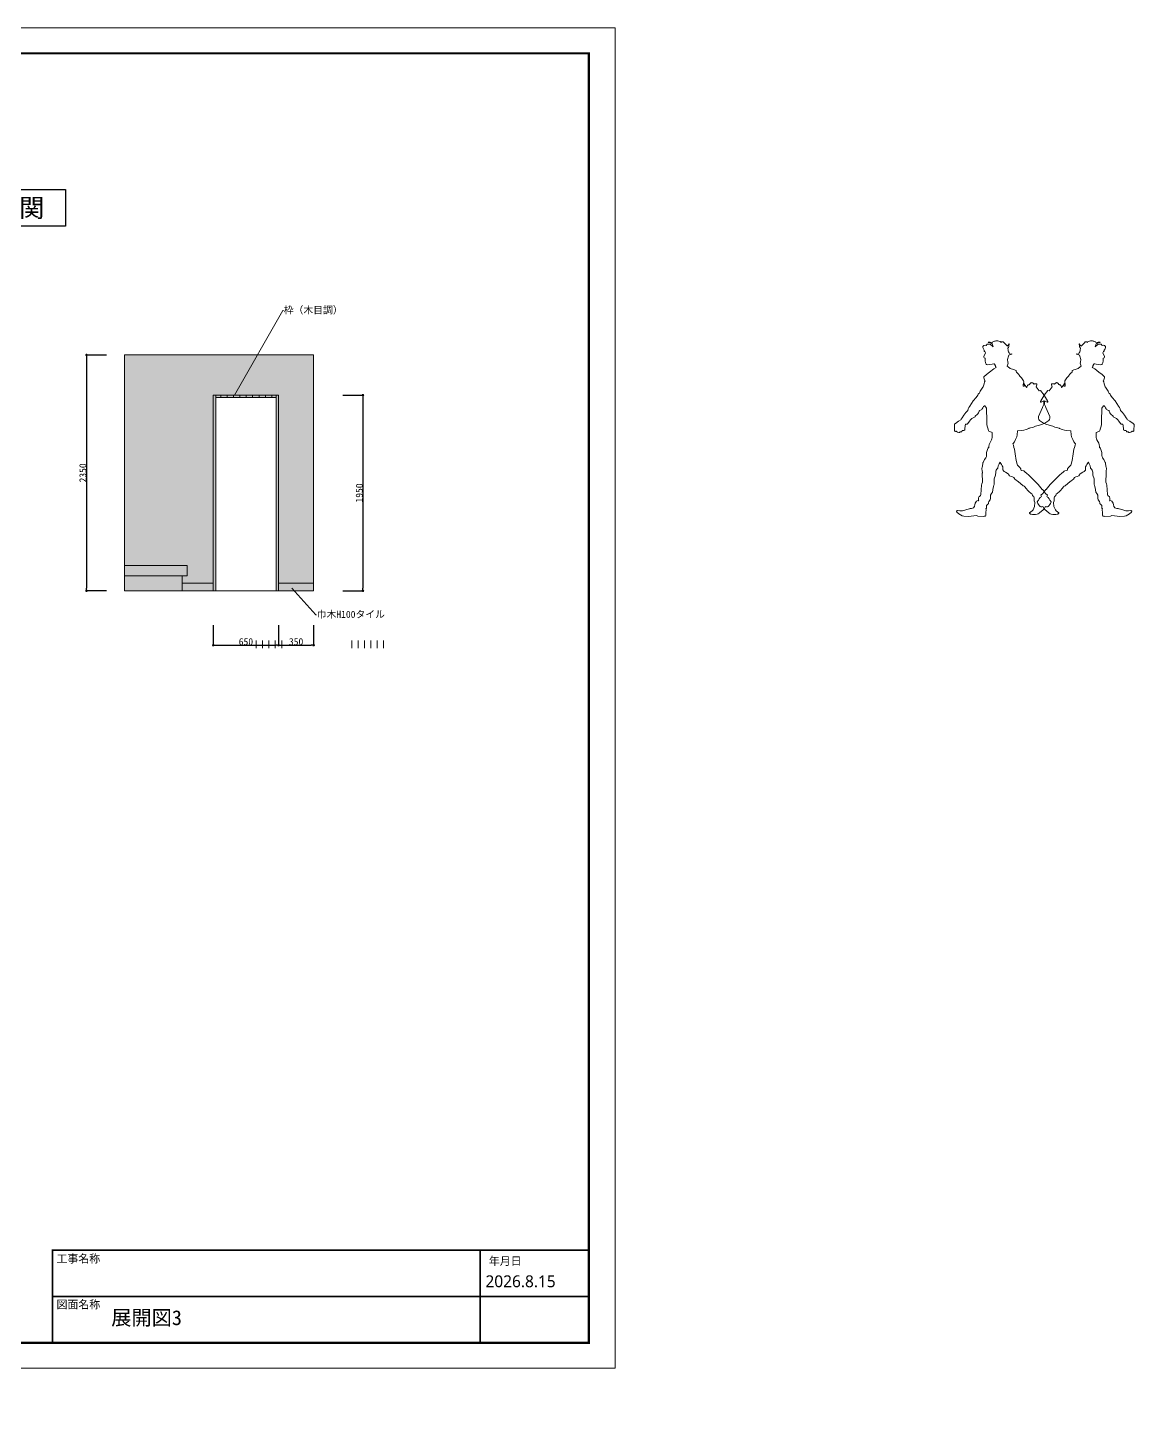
# Model space of a CAD drawing. Header units: millimetres. Extents: x -63086 to 144078, y -129912 to 13382.
# Drawn here: x 26431 to 37456, y -73237 to -59310 of the extents above; entities that cross this region are included whole.
import ezdxf
from ezdxf import colors
from ezdxf.entities.mleader import LeaderData, LeaderLine
from ezdxf.math import Vec2, Vec3

# ---------------------------------------------------------------- set-up
doc = ezdxf.new("R2010")
doc.units = ezdxf.units.MM
doc.layers.get('0').update_dxf_attribs({"lineweight": 0})
for name, color, linetype, lineweight in [('002寸法', 7, 'Continuous', 0), ('01用紙枠', 7, 'Continuous', 5), ('展開', 7, 'Continuous', 9), ('展開建具用', 250, 'Continuous', 9)]:
    doc.layers.add(name, color=color, linetype=linetype, lineweight=lineweight)
doc.layers.add('文字', color=7, linetype='Continuous')
doc.styles.get("Standard").update_dxf_attribs({"font": 'MS Mincho.ttf'})
doc.styles.add('メイリオ', font='')
doc.styles.add('小岩', font='MS Mincho.ttf', dxfattribs={"height": 150})
doc.styles.get('メイリオ').set_extended_font_data('Meiryo')
doc.dimstyles.new('寸法', dxfattribs={"dimtxt": 70, "dimasz": 25, "dimexe": 1.5, "dimexo": 200, "dimtad": 1, "dimdec": 0, "dimtxsty": 'Standard', "dimblk": 'DOT', "dimcen": 2.5, "dimadec": 0, "dimazin": 0, "dimtfac": 1, "dimtdec": 0, "dimtmove": 0, "dimatfit": 3, "dimfxl": 200, "dimfxlon": 1, "dimarcsym": 0})

# ---------------------------------------------------------------- blocks, each defined once
blk = doc.blocks.new('_Dot')
at = {"color": 0, "linetype": 'ByBlock', "lineweight": -2}
blk.add_line((-0.5, 0), (-1, 0), dxfattribs=at)
at = {"color": 0, "linetype": 'ByBlock', "const_width": 0.5}
blk.add_lwpolyline([(-0.25, 0, 1), (0.25, 0, 1)], format="xyb", close=True, dxfattribs=at)
blk = doc.blocks.new('*D271')
at = {"layer": '002寸法', "color": 0, "lineweight": -2, "ltscale": 10, "transparency": 16777216}
for p, q in [((28279, -65263), (28279, -65465)), ((28929, -65263), (28929, -65465)), ((28304, -65463), (28904, -65463))]:
    blk.add_line(p, q, dxfattribs=at)
at = {"layer": 'Defpoints', "color": 0, "ltscale": 10, "transparency": 16777216}
for p in [(28279, -64920), (28929, -64920), (28929, -65463)]:
    blk.add_point(p, dxfattribs=at)
at = {"layer": '002寸法', "color": 0, "lineweight": -2, "ltscale": 10, "transparency": 16777216, "xscale": 25, "yscale": 25, "zscale": 25, "rotation": 180}
blk.add_blockref('_Dot', (28279, -65463), dxfattribs=at)
at = {"layer": '002寸法', "color": 0, "lineweight": -2, "ltscale": 10, "transparency": 16777216, "xscale": 25, "yscale": 25, "zscale": 25}
blk.add_blockref('_Dot', (28929, -65463), dxfattribs=at)
at = {"layer": '002寸法', "color": 0, "ltscale": 10, "transparency": 16777216, "insert": (28604, -65428), "char_height": 70, "attachment_point": 5}
blk.add_mtext('650', dxfattribs=at)
blk = doc.blocks.new('*D272')
at = {"layer": '002寸法', "color": 0, "lineweight": -2, "ltscale": 10, "transparency": 16777216}
for p, q in [((28929, -65263), (28929, -65465)), ((29279, -65263), (29279, -65465)), ((28954, -65463), (29254, -65463))]:
    blk.add_line(p, q, dxfattribs=at)
at = {"layer": 'Defpoints', "color": 0, "ltscale": 10, "transparency": 16777216}
for p in [(28929, -64920), (29279, -64920), (29279, -65463)]:
    blk.add_point(p, dxfattribs=at)
at = {"layer": '002寸法', "color": 0, "lineweight": -2, "ltscale": 10, "transparency": 16777216, "xscale": 25, "yscale": 25, "zscale": 25, "rotation": 180}
blk.add_blockref('_Dot', (28929, -65463), dxfattribs=at)
at = {"layer": '002寸法', "color": 0, "lineweight": -2, "ltscale": 10, "transparency": 16777216, "xscale": 25, "yscale": 25, "zscale": 25}
blk.add_blockref('_Dot', (29279, -65463), dxfattribs=at)
at = {"layer": '002寸法', "color": 0, "ltscale": 10, "transparency": 16777216, "insert": (29104, -65428), "char_height": 70, "attachment_point": 5}
blk.add_mtext('350', dxfattribs=at)
blk = doc.blocks.new('*D273')
at = {"layer": '002寸法', "color": 0, "lineweight": -2, "ltscale": 10, "transparency": 16777216}
for p, q in [((29570, -62970), (29771, -62970)), ((29770, -62995), (29770, -64895)), ((29570, -64920), (29771, -64920))]:
    blk.add_line(p, q, dxfattribs=at)
at = {"layer": 'Defpoints', "color": 0, "ltscale": 10, "transparency": 16777216}
for p in [(28929, -62970), (28904, -64920), (29770, -64920)]:
    blk.add_point(p, dxfattribs=at)
at = {"layer": '002寸法', "color": 0, "lineweight": -2, "ltscale": 10, "transparency": 16777216, "xscale": 25, "yscale": 25, "zscale": 25}
for p, rotation in [((29770, -62970), 90), ((29770, -64920), 270)]:
    blk.add_blockref('_Dot', p, dxfattribs=dict(at, rotation=rotation))
at = {"layer": '002寸法', "color": 0, "ltscale": 10, "transparency": 16777216, "insert": (29734, -63945), "char_height": 70, "attachment_point": 5, "rotation": 90}
blk.add_mtext('1950', dxfattribs=at)
blk = doc.blocks.new('*D274')
at = {"layer": '002寸法', "color": 0, "lineweight": -2, "ltscale": 10, "transparency": 16777216}
for p, q in [((27215, -62570), (27013, -62570)), ((27015, -62595), (27015, -64895)), ((27215, -64920), (27013, -64920))]:
    blk.add_line(p, q, dxfattribs=at)
at = {"layer": 'Defpoints', "color": 0, "ltscale": 10, "transparency": 16777216}
for p in [(27444, -62570), (27015, -64920), (27444, -64920)]:
    blk.add_point(p, dxfattribs=at)
at = {"layer": '002寸法', "color": 0, "lineweight": -2, "ltscale": 10, "transparency": 16777216, "xscale": 25, "yscale": 25, "zscale": 25}
for p, rotation in [((27015, -62570), 90), ((27015, -64920), 270)]:
    blk.add_blockref('_Dot', p, dxfattribs=dict(at, rotation=rotation))
at = {"layer": '002寸法', "color": 0, "ltscale": 10, "transparency": 16777216, "insert": (26979, -63745), "char_height": 70, "attachment_point": 5, "rotation": 90}
blk.add_mtext('2350', dxfattribs=at)
blk = doc.blocks.new('人物（CAD素材.com）f26f4694')
at = {"color": 0, "linetype": 'ByBlock', "lineweight": -2}
blk.add_lwpolyline([(261, 1666), (253, 1671), (244, 1673), (231, 1674), (226, 1672), (225, 1671), (226, 1670), (228, 1669), (235, 1670), (243, 1669), (251, 1666), (255, 1663), (259, 1660), (263, 1655), (268, 1647), (274, 1628), (243, 1652), (213, 1652), (203, 1639), (193, 1642), (180, 1639), (172, 1630), (172, 1619), (176, 1607), (184, 1594), (184, 1582), (184, 1580), (186, 1580), (187, 1583), (191, 1581), (195, 1574), (198, 1566), (197, 1562), (182, 1532), (180, 1524), (183, 1517), (193, 1514), (195, 1514), (193, 1511), (195, 1487), (199, 1466), (203, 1454), (208, 1450), (217, 1448), (265, 1454), (279, 1457), (283, 1458), (285, 1456), (288, 1453), (296, 1436), (297, 1431), (299, 1427), (304, 1422), (304, 1421), (279, 1406), (237, 1374), (206, 1349), (181, 1327), (182, 1316), (183, 1309), (187, 1298), (192, 1286), (193, 1283), (189, 1276), (184, 1258), (175, 1229), (174, 1225), (172, 1224), (159, 1204), (143, 1185), (140, 1178), (137, 1166), (131, 1160), (126, 1154), (120, 1144), (104, 1121), (74, 1087), (40, 1035), (31, 1023), (26, 1009), (23, 992), (14, 985), (2, 972), (-17, 944), (-36, 920), (-46, 904), (-47, 898), (-72, 884), (-103, 862), (-108, 858), (-112, 857), (-113, 851), (-112, 793), (-110, 788), (-108, 786), (-104, 785), (-100, 784), (-94, 785), (-92, 785), (-91, 784), (-90, 782), (-80, 777), (-69, 772), (-65, 772), (-62, 774), (-56, 779), (-54, 779), (-46, 779), (-44, 779), (-43, 780), (-39, 784), (-35, 789), (-35, 790), (-34, 791), (-25, 793), (-18, 794), (-12, 796), (-10, 798), (-9, 800), (-8, 802), (-7, 805), (-6, 843), (-3, 852), (2, 857), (5, 857), (12, 856), (16, 857), (21, 862), (37, 885), (47, 898), (55, 906), (62, 911), (82, 922), (89, 926), (94, 930), (95, 932), (95, 934), (96, 935), (101, 941), (111, 950), (117, 954), (122, 960), (127, 968), (131, 976), (135, 985), (136, 989), (139, 991), (142, 993), (148, 995), (155, 998), (160, 1002), (165, 1007), (171, 1020), (178, 1032), (186, 1039), (192, 1039), (207, 1015), (208, 989), (208, 971), (211, 928), (211, 850), (228, 791), (230, 787), (239, 782), (264, 774), (264, 723), (262, 710), (256, 700), (239, 665), (234, 654), (231, 634), (231, 618), (228, 619), (228, 622), (226, 622), (223, 618), (218, 604), (210, 584), (209, 572), (208, 539), (206, 532), (201, 521), (189, 502), (173, 472), (172, 469), (171, 463), (167, 439), (163, 422), (160, 417), (160, 407), (163, 395), (166, 369), (163, 366), (164, 341), (168, 304), (169, 276), (161, 262), (158, 249), (150, 153), (147, 146), (143, 141), (136, 136), (132, 130), (129, 119), (128, 108), (129, 95), (132, 92), (123, 93), (116, 92), (109, 88), (101, 78), (96, 69), (90, 52), (87, 38), (87, 34), (85, 30), (77, 23), (69, 19), (58, 16), (44, 14), (37, 12), (35, 10), (34, 10), (0, 0), (-33, -8), (-39, -9), (-44, -9), (-58, -8), (-80, -6), (-86, -7), (-89, -8), (-91, -12), (-91, -15), (-88, -22), (-68, -39), (-35, -58), (-19, -63), (29, -64), (109, -56), (122, -62), (178, -65), (184, -62), (198, -61), (202, -54), (202, -20), (203, -3), (203, 6), (201, 10), (207, 17), (209, 44), (210, 48), (213, 51), (220, 57), (227, 63), (228, 66), (229, 69), (229, 76), (230, 81), (232, 85), (243, 102), (246, 117), (247, 136), (247, 149), (258, 164), (267, 179), (272, 200), (272, 209), (273, 219), (276, 234), (276, 235), (278, 238), (280, 244), (283, 258), (285, 275), (285, 293), (284, 311), (297, 347), (299, 376), (301, 387), (305, 398), (312, 406), (317, 413), (320, 418), (321, 421), (325, 439), (333, 460), (342, 478), (345, 477), (344, 474), (357, 452), (365, 440), (369, 429), (371, 416), (371, 401), (372, 396), (376, 390), (383, 385), (396, 377), (423, 359), (427, 356), (431, 350), (436, 340), (452, 335), (466, 331), (472, 328), (479, 323), (491, 306), (499, 300), (518, 288), (524, 285), (574, 241), (582, 236), (586, 236), (586, 233), (592, 228), (600, 216), (624, 190), (630, 186), (654, 163), (662, 158), (667, 144), (672, 138), (680, 135), (684, 118), (684, 91), (688, 76), (686, 34), (671, 3), (662, -7), (635, -29), (635, -30), (635, -31), (635, -33), (638, -36), (642, -39), (647, -41), (654, -43), (665, -44), (696, -44), (712, -43), (722, -39), (731, -33), (760, -7), (764, -5), (769, -2), (782, 13), (796, 34), (805, 31), (808, 31), (812, 31), (816, 33), (822, 36), (830, 43), (838, 54), (844, 66), (851, 80), (851, 82), (849, 85), (845, 90), (840, 97), (836, 106), (833, 110), (823, 123), (817, 129), (811, 133), (809, 135), (815, 148), (815, 150), (813, 152), (799, 161), (795, 165), (793, 168), (789, 175), (782, 185), (774, 194), (770, 200), (767, 204), (765, 205), (765, 205), (764, 205), (763, 204), (763, 204), (761, 204), (722, 255), (660, 317), (628, 348), (627, 351), (610, 364), (607, 366), (594, 376), (582, 387), (578, 389), (576, 390), (552, 395), (551, 404), (549, 411), (539, 423), (517, 448), (514, 456), (503, 495), (493, 561), (488, 605), (479, 623), (475, 645), (471, 658), (474, 662), (488, 680), (498, 702), (509, 728), (514, 750), (515, 788), (557, 791), (580, 795), (603, 802), (630, 813), (634, 816), (677, 827), (697, 834), (734, 845), (767, 855), (790, 865), (828, 891), (836, 903), (840, 917), (838, 931), (799, 1023), (797, 1032), (787, 1050), (785, 1089), (811, 1074), (820, 1075), (820, 1081), (781, 1145), (745, 1191), (733, 1188), (704, 1227), (709, 1246), (708, 1255), (705, 1257), (686, 1258), (682, 1256), (680, 1254), (671, 1263), (663, 1269), (659, 1270), (655, 1269), (649, 1266), (643, 1261), (635, 1252), (633, 1250), (631, 1249), (624, 1248), (621, 1247), (618, 1245), (615, 1242), (613, 1234), (610, 1222), (609, 1220), (608, 1220), (607, 1220), (606, 1221), (605, 1226), (601, 1231), (596, 1237), (589, 1245), (586, 1251), (583, 1260), (582, 1262), (580, 1262), (579, 1261), (581, 1255), (583, 1247), (586, 1242), (588, 1239), (588, 1238), (584, 1236), (579, 1235), (575, 1235), (574, 1237), (574, 1247), (578, 1278), (576, 1286), (569, 1298), (556, 1316), (537, 1337), (536, 1340), (525, 1355), (513, 1367), (505, 1375), (504, 1379), (504, 1386), (503, 1389), (499, 1392), (487, 1397), (473, 1401), (465, 1403), (453, 1408), (444, 1412), (423, 1426), (413, 1434), (424, 1462), (421, 1473), (417, 1499), (428, 1532), (429, 1544), (446, 1550), (458, 1552), (460, 1554), (459, 1556), (454, 1555), (447, 1553), (443, 1554), (441, 1555), (437, 1559), (432, 1565), (427, 1578), (425, 1588), (424, 1595), (420, 1610), (420, 1612), (421, 1614), (427, 1621), (429, 1628), (429, 1635), (433, 1650), (434, 1655), (434, 1657), (431, 1657), (430, 1654), (427, 1647), (418, 1635), (415, 1634), (412, 1635), (402, 1645), (382, 1667), (373, 1676), (366, 1677), (357, 1677), (351, 1671), (348, 1675), (342, 1679), (330, 1684), (321, 1685), (309, 1686), (302, 1685), (294, 1684), (286, 1682), (278, 1679), (271, 1675), (266, 1671)], close=True, dxfattribs=at)

msp = doc.modelspace()

# ---------------------------------------------------------------- hatches: boundary and pattern name
at = {"layer": '展開', "ltscale": 10, "true_color": 0xfffefa}
h = msp.add_hatch(color=7, dxfattribs=at)
h.dxf.hatch_style = 1
h.paths.add_polyline_path([(28278.9427, -62969.8059), (28928.9427, -62969.8059), (28928.9427, -64844.8059), (29278.9427, -64844.8059), (29278.9427, -62569.8059), (27393.9427, -62569.8059), (27393.9427, -64669.8059), (28018.9427, -64669.8059), (28018.9427, -64769.8059), (27968.9427, -64769.8059), (27968.9427, -64844.8059), (28278.9427, -64844.8059)])
at = {"layer": '展開', "ltscale": 10, "true_color": 0xf0c089, "transparency": 33554607}
h = msp.add_hatch(color=31, dxfattribs=at)
h.dxf.hatch_style = 1
h.paths.add_polyline_path([(28303.9427, -62969.8059), (28278.9427, -62969.8059), (28278.9427, -64919.8059), (28303.9427, -64919.8059)])
h.paths.add_polyline_path([(28928.9427, -62969.8059), (28903.9427, -62969.8059), (28903.9427, -64919.8059), (28928.9427, -64919.8059), (28928.9427, -64844.8059)])
h = msp.add_hatch(color=31, dxfattribs=at)
h.dxf.hatch_style = 1
h.paths.add_polyline_path([(28903.9427, -62969.8059), (28303.9427, -62969.8059), (28303.9427, -62994.8059), (28903.9427, -62994.8059)])
h = msp.add_hatch(color=31, dxfattribs=at)
h.dxf.hatch_style = 1
h.paths.add_polyline_path([(27968.9427, -64769.8059), (27393.9427, -64769.8059), (27393.9427, -64919.8059), (27968.9427, -64919.8059), (27968.9427, -64844.8059)])
at = {"layer": '展開建具用', "ltscale": 10, "true_color": 0x000000, "transparency": 33554687}
h = msp.add_hatch(dxfattribs=at)
h.set_pattern_fill('ANSI31', color=18, scale=20, angle=45)
h.set_pattern_definition([(90, (794.37, 1136.71), (-63.5, 0), [])])
h.paths.add_polyline_path([(28903.9427, -62969.8059), (28303.9427, -62969.8059), (28303.9427, -62994.8059), (28903.9427, -62994.8059)])
at = {"layer": '展開建具用', "ltscale": 10, "true_color": 0xfffdf5, "transparency": 33554687}
h = msp.add_hatch(color=7, dxfattribs=at)
h.dxf.hatch_style = 1
h.paths.add_polyline_path([(28018.9427, -64669.8059), (27393.9427, -64669.8059), (27393.9427, -64769.8059), (27968.9427, -64769.8059), (28018.9427, -64769.8059)], flags=17)
at = {"layer": '展開建具用', "ltscale": 10, "true_color": 0xc07d78, "transparency": 33554687}
h = msp.add_hatch(color=23, dxfattribs=at)
h.dxf.hatch_style = 1
h.paths.add_polyline_path([(28278.9427, -64844.8059), (27968.9427, -64844.8059), (27968.9427, -64919.8059), (28278.9427, -64919.8059)])
h = msp.add_hatch(color=23, dxfattribs=at)
h.dxf.hatch_style = 1
h.paths.add_polyline_path([(29278.9427, -64844.8059), (28928.9427, -64844.8059), (28928.9427, -64919.8059), (29278.9427, -64919.8059)])
at = {"layer": '展開建具用', "ltscale": 10, "true_color": 0x000000, "transparency": 33554687}
h = msp.add_hatch(dxfattribs=at)
h.set_pattern_fill('ANSI31', color=18, scale=20, angle=45)
h.set_pattern_definition([(90, (702.82, -572.42), (-63.5, 0), [])])
h.paths.add_polyline_path([(16419.2853, -83693.2687), (16119.2853, -83693.2687), (16119.2853, -83793.2687), (16419.2853, -83793.2687)])
h.paths.add_polyline_path([(28981.7633, -65417.2234), (28671.7633, -65417.2234), (28671.7633, -65492.2234), (28981.7633, -65492.2234)])
h.paths.add_polyline_path([(29981.7633, -65417.2234), (29631.7633, -65417.2234), (29631.7633, -65492.2234), (29981.7633, -65492.2234)])

# ---------------------------------------------------------------- linework, layer by layer
at = {"layer": '01用紙枠'}
msp.add_lwpolyline([(13390.554, -59309.658), (13390.554, -72670.7509), (32285.0288, -72670.7509), (32285.0288, -59309.658)], close=True, dxfattribs=at)
msp.add_lwpolyline([(13390.554, -59309.658), (13390.554, -72670.7509), (32285.0288, -72670.7509), (32285.0288, -59309.658)], close=True, dxfattribs=at)
for points, const_width in [([(13653.0698, -72417.6248), (32022.513, -72417.6248), (32022.513, -59562.7841), (13653.0698, -59562.7841)], 22.4934), ([(13653.0698, -72417.6248), (32022.513, -72417.6248), (32022.513, -59562.7841), (13653.0698, -59562.7841)], 22.4934), ([(13653.0698, -72417.6248), (32022.513, -72417.6248), (32022.513, -59562.7841), (13653.0698, -59562.7841)], 22.4934), ([(30939.2855, -71491.9939), (26676.1969, -71491.9939), (26676.1969, -71954.8094), (30939.2855, -71954.8094)], 16.437), ([(30939.2855, -71491.9939), (32022.513, -71491.9939), (32022.513, -71954.8094), (30939.2855, -71954.8094)], 16.437), ([(30939.2855, -71954.8094), (26676.1969, -71954.8094), (26676.1969, -72417.6248), (30939.2855, -72417.6248)], 16.437), ([(30939.2855, -71954.8094), (32022.513, -71954.8094), (32022.513, -72417.6248), (30939.2855, -72417.6248)], 16.437)]:
    msp.add_lwpolyline(points, close=True, dxfattribs=dict(at, const_width=const_width))
at = {"layer": '01用紙枠', "lineweight": 5, "const_width": 22.4934}
msp.add_lwpolyline([(13653.0698, -72417.6248), (32022.513, -72417.6248), (32022.513, -59562.7841), (13653.0698, -59562.7841)], close=True, dxfattribs=at)
msp.add_lwpolyline([(13653.0698, -72417.6248), (32022.513, -72417.6248), (32022.513, -59562.7841), (13653.0698, -59562.7841)], close=True, dxfattribs=at)
at = {"layer": '展開建具用', "ltscale": 10}
for p, q in [((27393.9427, -64919.8059), (27393.9427, -62569.8059)), ((27393.9427, -62569.8059), (29278.9427, -62569.8059)), ((29278.9427, -64919.8059), (29278.9427, -62569.8059)), ((28278.9427, -64919.8059), (28278.9427, -62969.8059)), ((28278.9427, -62969.8059), (28928.9427, -62969.8059)), ((28303.9427, -64919.8059), (28303.9427, -62969.8059)), ((28303.9427, -62994.8059), (28903.9427, -62994.8059)), ((28903.9427, -62969.8059), (28903.9427, -64919.8059)), ((28928.9427, -62969.8059), (28928.9427, -64919.8059)), ((27393.9427, -64669.8059), (28018.9427, -64669.8059)), ((28018.9427, -64669.8059), (28018.9427, -64769.8059)), ((27968.9427, -64769.8059), (27393.9427, -64769.8059)), ((28018.9427, -64769.8059), (27968.9427, -64769.8059)), ((27968.9427, -64769.8059), (27968.9427, -64919.8059)), ((27968.9427, -64919.8059), (27968.9427, -64844.8059)), ((27968.9427, -64844.8059), (28278.9427, -64844.8059)), ((28928.9427, -64919.8059), (28928.9427, -64844.8059)), ((28928.9427, -64844.8059), (29278.9427, -64844.8059)), ((27393.9427, -64919.8059), (29278.9427, -64919.8059)), ((27968.9427, -64919.8059), (28278.9427, -64919.8059)), ((28928.9427, -64919.8059), (29278.9427, -64919.8059))]:
    msp.add_line(p, q, dxfattribs=at)

# ---------------------------------------------------------------- block references
msp.add_blockref('人物（CAD素材.com）f26f4694', (35777.5809, -64114.9227), dxfattribs=at)
at = {"layer": '展開建具用', "ltscale": 10, "xscale": -1}
msp.add_blockref('人物（CAD素材.com）f26f4694', (37342.1631, -64114.9227), dxfattribs=at)

# ---------------------------------------------------------------- texts
at = {"layer": '01用紙枠', "style": 'メイリオ'}
for s, height, p in [('工事名称', 79.79576, (26716.0948, -71617.6723)), ('年月日', 79.79576, (31025.066, -71641.7809)), ('2026.8.15', 118.34631, (30991.3193, -71862.7041)), ('図面名称', 79.79576, (26716.0948, -72074.503))]:
    msp.add_text(s, height=height, dxfattribs=at).set_placement(p)
at = {"layer": '文字', "ltscale": 10, "insert": (25717.3187, -61010.8272), "char_height": 183.84467, "attachment_point": 1, "style": '小岩', "bg_fill": 16, "box_fill_scale": 1.5, "bg_fill_color": 256, "bg_fill_transparency": 0}
msp.add_mtext_dynamic_manual_height_columns('① 玄関', width=996.126969, gutter_width=919.2234, heights=[238.4728], dxfattribs=at)
at = {"layer": '文字', "ltscale": 10, "insert": (27261.2066, -72092.2864), "char_height": 147.71164, "attachment_point": 1, "style": '小岩'}
msp.add_mtext_dynamic_manual_height_columns('展開図3', width=1814.497508, gutter_width=738.5582, heights=[0], dxfattribs=at)

# ---------------------------------------------------------------- dimensions: what is measured, and where the dimension line sits
at = {"layer": '002寸法', "ltscale": 10}
for base, p1, p2, picture, middle in [((27014.9049, -64919.8059), (27443.6703, -62569.8059), (27443.6703, -64919.8059), '*D274', (26979.2799, -63744.8059)), ((29769.6205, -64919.8059), (28928.9427, -62969.8059), (28903.9427, -64919.8059), '*D273', (29733.9955, -63944.8059))]:
    dim = msp.add_linear_dim(base=base, p1=p1, p2=p2, angle=90, dimstyle='寸法', dxfattribs=at)
    dim.commit()
    dim.dimension.update_dxf_attribs({"geometry": picture, "text_midpoint": middle})
for base, p1, p2, picture, middle in [((28928.9427, -65463.4106), (28278.9427, -64919.8059), (28928.9427, -64919.8059), '*D271', (28603.9427, -65427.7856)), ((29278.9427, -65463.4106), (28928.9427, -64919.8059), (29278.9427, -64919.8059), '*D272', (29103.9427, -65427.7856))]:
    dim = msp.add_linear_dim(base=base, p1=p1, p2=p2, dimstyle='寸法', dxfattribs=at)
    dim.commit()
    dim.dimension.update_dxf_attribs({"geometry": picture, "text_midpoint": middle})

# ---------------------------------------------------------------- leaders
at = {"layer": '文字', "ltscale": 10}
ml = msp.add_multileader_mtext('Standard', dxfattribs=at)
ml.set_content('枠（木目調）', color=256)
ml.set_leader_properties(lineweight=0)
ml.build(insert=Vec2(0, 0))
ctx = ml.context
ctx.base_point, ctx.char_height, ctx.plane_origin = Vec3(28978.5919, -62127.6595), 70, Vec3(29848.2932, -62804.5357)
notes = []
notes.append((ctx, [(1, (1, 1, 0), (28970.5919, -62127.6595), (1, 0), 8, [(0, [(28488.2858, -62974.4297)], 0, [])])]))
ctx.mtext.insert, ctx.mtext.width, ctx.mtext.flow_direction = Vec3(28980.5919, -62086.4595), 591.021915, 5
ml = msp.add_multileader_mtext('Standard', dxfattribs=at)
ml.set_content('巾木H100タイル', color=256)
ml.set_leader_properties(lineweight=0)
ml.build(insert=Vec2(0, 0))
ctx = ml.context
ctx.base_point, ctx.char_height, ctx.plane_origin = Vec3(29307.1817, -65160.7094), 70, Vec3(30335.2831, -65837.5856)
notes.append((ctx, [(1, (1, 1, 0), (29299.1817, -65160.7094), (1, 0), 8, [(0, [(29058.2467, -64891.3633)], 0, [])])]))
ctx.mtext.insert, ctx.mtext.width, ctx.mtext.flow_direction = Vec3(29309.1817, -65119.9094), 749.829988, 5
for ctx, leaders in notes:
    for number, flags, end, landing, length, lines in leaders:
        leader = LeaderData()
        leader.index, (leader.has_last_leader_line, leader.has_dogleg_vector, leader.attachment_direction) = number, flags
        leader.last_leader_point, leader.dogleg_vector, leader.dogleg_length = Vec3(end), Vec3(landing), length
        for number, points, colour, breaks in lines:
            line = LeaderLine()
            line.index, line.vertices, line.color, line.breaks = number, Vec3.list(points), colors.encode_raw_color(colour), breaks
            leader.lines.append(line)
        ctx.leaders.append(leader)

doc.saveas('drawing.dxf')
